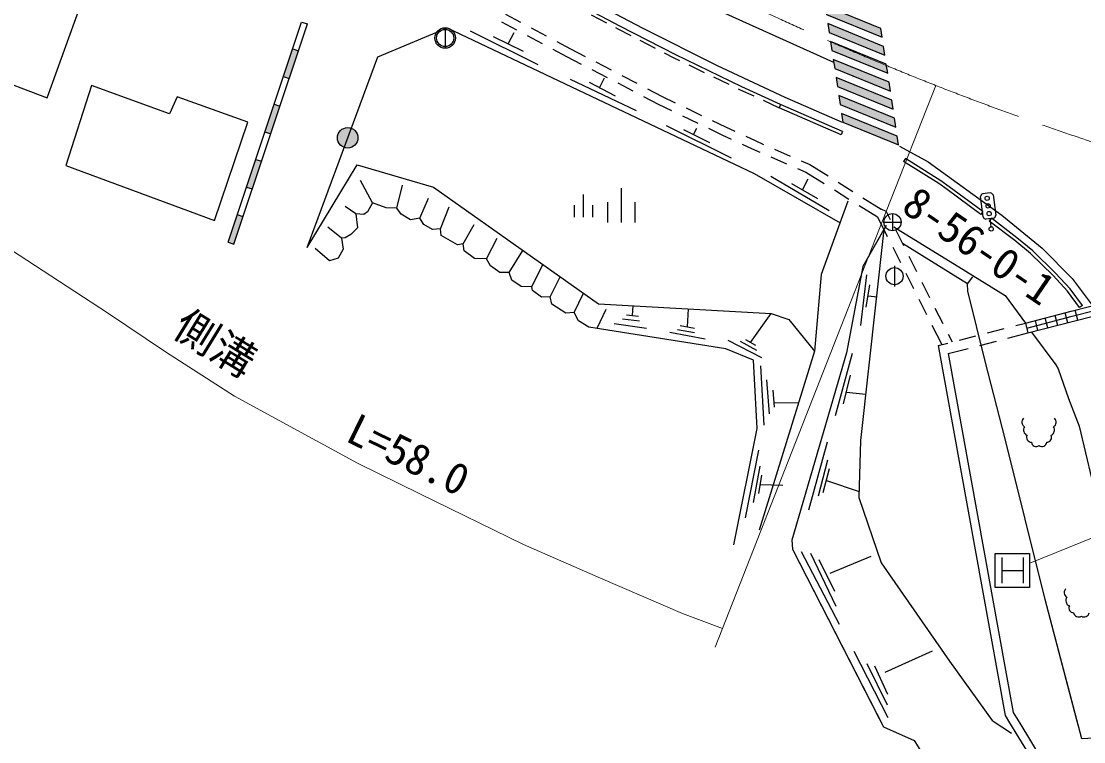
# Model space of a CAD drawing. Units: millimetres at full size, sheet at 1:1000; details may follow other scales. Extents: x 40000 to 680000, y 20000 to 380000.
# Drawn here: x 77971 to 140012, y 247822 to 289883 of the extents above; entities that cross this region are included whole.
import ezdxf
from ezdxf.enums import TextEntityAlignment as Align

# ---------------------------------------------------------------- set-up
doc = ezdxf.new("R2010")
doc.units = ezdxf.units.MM
doc.header["$LTSCALE"] = 1000
doc.linetypes.add('CHAIN', pattern=[18.5, 12, -1.5, 3.5, -1.5])
for name, color, linetype, lineweight in [('M-BGD', 7, 'Continuous', 25), ('M-BMK', 2, 'CHAIN', 13), ('M-BMK-SRVR', 3, 'Continuous', 25), ('M-STR-HTXT', 7, 'Continuous', 13), ('M-STR-STRC', 7, 'Continuous', 25)]:
    doc.layers.add(name, color=color, linetype=linetype, lineweight=lineweight)
doc.layers.add('M-BMK-HTXT', color=7, linetype='Continuous')
doc.styles.add('ＭＳ ゴシック', font='')
doc.styles.get('ＭＳ ゴシック').set_extended_font_data('MS Gothic')

msp = doc.modelspace()

# ---------------------------------------------------------------- hatches: boundary and pattern name
at = {"layer": 'M-BGD'}
for points in [[(94153, 288155), (93821, 288266), (93282, 286654), (93614, 286543)], [(93075, 284931), (92743, 285042), (92204, 283429), (92536, 283318)], [(96434, 283079, 1), (97634, 283079, 1)], [(91997, 281706), (91665, 281817), (91126, 280205), (91458, 280094)], [(90919, 278481), (90587, 278592), (90048, 276980), (90380, 276869)]]:
    msp.add_hatch(color=256, dxfattribs=at).paths.add_polyline_path(points)
at = {"layer": 'M-STR-STRC'}
for points in [[(124912, 290791), (124990, 290273), (128246, 288948), (128168, 289466)], [(125071, 289743), (125150, 289225), (128404, 287900), (128326, 288418)], [(125230, 288694), (125309, 288177), (128563, 286852), (128484, 287370)], [(125389, 287646), (125415, 287477), (125468, 287128), (128721, 285804), (128642, 286322)], [(125549, 286598), (125627, 286080), (128879, 284756), (128800, 285274)], [(125708, 285549), (125786, 285032), (129037, 283708), (128958, 284226)], [(125867, 284501), (125946, 283983), (129195, 282660), (129116, 283178)]]:
    msp.add_hatch(color=256, dxfattribs=at).paths.add_polyline_path(points)

# ---------------------------------------------------------------- linework, layer by layer
at = {"layer": 'M-BGD'}
for p, q in [((90048, 276980), (94345, 289835)), ((94345, 289835), (94677, 289724)), ((106008, 289858), (106891, 289388)), ((106247, 290297), (107130, 289828)), ((112163, 289771), (111278, 290235)), ((90380, 276869), (94677, 289724)), ((102725, 289507), (102725, 288307)), ((102725, 289407), (102725, 288407)), ((104177, 289326), (108129, 287352)), ((104177, 289326), (108129, 287352)), ((106404, 288569), (106759, 289231)), ((106404, 288569), (106759, 289231)), ((107748, 289499), (108631, 289030)), ((112826, 289423), (112695, 289492)), ((113583, 289033), (112826, 289423)), ((105531, 289002), (107277, 288136)), ((105531, 289002), (107277, 288136)), ((107509, 289060), (108392, 288590)), ((109249, 288701), (110049, 288276)), ((115006, 288301), (114117, 288759)), ((93821, 288266), (94153, 288155)), ((109010, 288262), (109817, 287833)), ((110049, 288276), (110902, 287832)), ((116102, 287737), (115540, 288027)), ((109817, 287833), (110674, 287387)), ((111523, 287509), (112410, 287047)), ((116433, 287577), (116102, 287737)), ((117872, 286879), (116973, 287315)), ((93282, 286654), (93614, 286543)), ((111295, 287064), (112182, 286602)), ((113031, 286724), (113918, 286262)), ((110017, 286508), (113874, 284669)), ((110017, 286508), (113874, 284669)), ((111140, 286319), (112642, 285521)), ((111140, 286319), (112642, 285521)), ((111739, 286001), (112020, 286575)), ((111739, 286001), (112020, 286575)), ((112803, 286279), (113690, 285817)), ((119312, 286182), (118412, 286618)), ((114311, 285494), (115168, 285048)), ((114539, 285939), (115392, 285495)), ((115392, 285495), (116161, 285124)), ((119966, 285865), (119852, 285920)), ((120760, 285501), (119966, 285865)), ((92743, 285042), (93075, 284931)), ((115168, 285048), (115942, 284674)), ((116791, 284820), (117692, 284385)), ((122215, 284835), (121306, 285251)), ((122298, 285017), (122219, 284834)), ((125840, 283258), (122219, 284834)), ((125920, 283441), (122298, 285017)), ((116573, 284370), (117473, 283936)), ((115624, 283799), (119427, 281906)), ((115624, 283799), (119427, 281906)), ((116639, 283567), (118165, 282804)), ((116639, 283567), (118165, 282804)), ((117221, 283276), (117428, 283636)), ((117221, 283276), (117428, 283636)), ((118104, 283632), (118878, 283258)), ((118322, 284081), (119091, 283710)), ((119091, 283710), (119639, 283458)), ((92204, 283429), (92536, 283318)), ((118878, 283258), (119430, 283004)), ((120275, 283166), (120822, 282914)), ((120822, 282914), (121319, 282697)), ((125920, 283441), (125840, 283258)), ((120066, 282712), (120617, 282458)), ((120617, 282458), (121099, 282247)), ((121960, 282416), (122876, 282015)), ((91665, 281817), (91997, 281706)), ((121741, 281967), (122657, 281566)), ((123517, 281735), (124014, 281518)), ((129595, 281874), (129488, 281705)), ((123298, 281285), (123780, 281074)), ((123780, 281074), (124855, 280404)), ((124014, 281518), (125082, 280852)), ((98478, 279283), (97774, 280581)), ((98478, 279283), (97774, 280581)), ((121747, 280835), (125137, 278843)), ((121747, 280835), (125137, 278843)), ((123593, 280046), (123915, 280693)), ((123593, 280046), (123915, 280693)), ((125677, 280482), (126525, 279953)), ((91126, 280205), (91458, 280094)), ((99904, 278970), (100241, 280312)), ((99904, 278970), (100241, 280312)), ((112995, 280130), (112995, 278130)), ((122952, 280419), (124469, 279536)), ((122952, 280419), (124469, 279536)), ((125449, 280034), (126298, 279506)), ((101242, 278390), (101743, 279552)), ((101242, 278390), (101743, 279552)), ((110809, 278444), (110809, 279772)), ((112195, 279330), (112195, 278130)), ((113795, 279330), (113795, 278130)), ((127120, 279583), (128188, 278918)), ((90587, 278592), (90919, 278481)), ((97514, 278649), (96892, 279066)), ((102446, 277772), (102967, 279042)), ((102446, 277772), (102967, 279042)), ((110276, 278444), (110276, 279141)), ((111342, 278444), (111342, 279141)), ((126892, 279136), (127968, 278466)), ((128484, 278775), (128188, 278918)), ((128484, 278775), (128715, 278317)), ((134116, 278771), (133997, 278610)), ((103783, 276887), (104425, 278011)), ((103783, 276887), (104425, 278011)), ((127968, 278466), (128542, 277326)), ((134619, 278380), (134497, 278221)), ((96672, 277220), (95872, 277862)), ((129030, 277692), (129480, 276798)), ((90048, 276980), (90380, 276869)), ((105135, 276014), (105761, 277224)), ((105135, 276014), (105761, 277224)), ((128857, 276701), (129307, 275808)), ((133231, 274555), (129425, 276907)), ((106471, 275215), (107263, 276504)), ((106471, 275215), (107263, 276504)), ((129794, 276173), (130244, 275280)), ((107792, 274371), (108420, 275686)), ((107792, 274371), (108420, 275686)), ((128962, 275599), (128962, 274399)), ((128962, 275499), (128962, 274499)), ((108855, 273803), (109434, 274969)), ((108855, 273803), (109434, 274969)), ((126997, 272126), (127355, 275081)), ((126997, 272126), (127355, 275081)), ((129621, 275183), (130071, 274290)), ((127315, 273201), (127525, 274504)), ((127315, 273201), (127525, 274504)), ((130559, 274655), (131009, 273762)), ((110257, 272872), (110796, 274006)), ((110257, 272872), (110796, 274006)), ((127420, 273853), (127941, 273793)), ((127420, 273853), (127941, 273793)), ((130386, 273665), (130836, 272772)), ((111593, 271958), (112118, 273075)), ((111593, 271958), (112118, 273075)), ((113662, 272709), (113693, 273272)), ((113662, 272709), (113693, 273272)), ((116869, 272045), (116927, 273095)), ((116869, 272045), (116927, 273095)), ((131324, 273137), (131774, 272244)), ((139663, 272427), (139512, 273013)), ((139931, 273286), (139770, 273167)), ((113073, 272519), (114066, 272389)), ((113073, 272519), (114066, 272389)), ((113315, 272751), (114010, 272667)), ((113315, 272751), (114010, 272667)), ((120555, 271137), (121764, 272829)), ((120555, 271137), (121764, 272829)), ((137337, 271832), (137187, 272414)), ((137919, 271981), (137768, 272564)), ((138500, 272129), (138349, 272714)), ((139081, 272278), (138930, 272864)), ((112591, 272232), (114474, 271972)), ((112591, 272232), (114474, 271972)), ((116294, 271897), (117277, 271721)), ((116294, 271897), (117277, 271721)), ((116452, 272129), (117287, 271962)), ((116452, 272129), (117287, 271962)), ((131151, 272146), (131725, 271006)), ((134394, 271694), (135362, 271944)), ((136040, 272119), (136606, 272265)), ((136606, 272265), (136756, 271684)), ((115840, 271730), (117908, 271341)), ((115840, 271730), (117908, 271341)), ((119234, 271258), (121191, 270257)), ((119234, 271258), (121191, 270257)), ((119957, 271211), (120903, 270674)), ((119957, 271211), (120903, 270674)), ((120263, 271304), (120847, 270970)), ((120263, 271304), (120847, 270970)), ((132089, 271618), (132320, 271160)), ((132748, 271270), (133716, 271520)), ((133942, 270958), (134910, 271208)), ((135588, 271383), (136756, 271684)), ((125508, 266862), (126518, 270509)), ((125508, 266862), (126518, 270509)), ((131503, 270949), (132070, 271095)), ((132096, 270482), (133264, 270784)), ((121357, 266294), (121148, 269759)), ((121357, 266294), (121148, 269759)), ((121660, 266956), (121508, 268945)), ((121660, 266956), (121508, 268945)), ((125978, 267551), (126398, 269230)), ((125978, 267551), (126398, 269230)), ((121962, 267363), (121881, 268340)), ((121962, 267363), (121881, 268340)), ((126150, 268238), (127288, 268107)), ((126150, 268238), (127288, 268107)), ((121940, 267628), (123364, 267606)), ((121940, 267628), (123364, 267606)), ((139115, 267852), (139751, 266236)), ((123959, 261366), (125050, 265322)), ((123959, 261366), (125050, 265322)), ((120261, 260896), (121033, 264846)), ((120261, 260896), (121033, 264846)), ((120719, 261798), (121125, 263917)), ((120719, 261798), (121125, 263917)), ((124521, 262186), (125061, 264277)), ((124521, 262186), (125061, 264277)), ((124803, 262377), (125174, 263771)), ((124803, 262377), (125174, 263771)), ((121033, 262308), (121217, 263381)), ((121033, 262308), (121217, 263381)), ((124988, 263074), (126891, 262423)), ((124988, 263074), (126891, 262423)), ((121125, 262845), (122434, 262792)), ((121125, 262845), (122434, 262792)), ((125755, 254663), (123539, 258908)), ((125755, 254663), (123539, 258908)), ((124061, 258837), (125543, 255734)), ((124061, 258837), (125543, 255734)), ((134845, 256820), (134845, 258820)), ((134845, 258820), (136845, 258820)), ((136845, 258820), (136845, 256820)), ((124541, 258470), (125458, 256609)), ((124541, 258470), (125458, 256609)), ((125204, 257667), (127604, 258654)), ((125204, 257667), (127604, 258654)), ((135220, 258570), (135220, 257070)), ((136470, 258570), (136470, 257070)), ((135220, 257820), (136470, 257820)), ((136845, 256820), (134845, 256820)), ((128425, 251889), (131182, 253133)), ((128425, 251889), (131182, 253133)), ((128590, 249210), (126608, 253095)), ((128590, 249210), (126608, 253095)), ((127345, 252384), (128539, 249972)), ((127345, 252384), (128539, 249972)), ((127790, 252257), (128552, 250606)), ((127790, 252257), (128552, 250606))]:
    msp.add_line(p, q, dxfattribs=at)
for points in [[(75552, 296493), (72501, 288053), (79493, 285415), (82425, 293575), (76924, 295609), (77148, 296290), (75767, 296828)], [(122298, 285017), (120051, 286046), (116192, 287916), (112918, 289601), (110736, 290745), (104323, 294348)], [(94662, 276680), (98786, 287806), (102837, 289505), (120761, 281004), (125780, 278117)], [(94662, 276680), (98786, 287806), (102837, 289505), (120761, 281004), (125780, 278117)], [(133997, 278610), (132045, 280063), (131556, 280402), (129488, 281705)], [(134116, 278771), (132162, 280226), (131666, 280569), (129595, 281874)], [(94662, 276680), (97577, 281500), (102036, 280199), (111678, 273383), (121764, 272829), (122799, 272469), (124296, 270623)], [(94662, 276680), (97577, 281500), (102036, 280199), (111678, 273383), (121764, 272829), (122799, 272469), (124296, 270623)], [(119581, 259310), (120937, 266112), (120736, 270102), (119104, 270754), (111117, 272034), (110504, 272402), (110257, 272872), (109770, 272839), (108954, 273366), (108855, 273803), (108344, 273778), (107825, 274165), (107792, 274371), (107171, 274391), (106619, 274770), (106471, 275215), (105910, 275207), (105374, 275602), (105135, 276014), (104443, 276039), (103833, 276483), (103783, 276887), (103451, 276833), (102495, 277385), (102446, 277772), (101984, 277731), (101481, 278019), (101242, 278390), (100706, 278299), (100154, 278620), (99904, 278970), (99286, 278995), (98478, 279283), (98190, 278764), (97967, 278607), (97514, 278649), (97604, 277829), (97224, 277434), (96878, 277236), (96672, 277220), (96771, 276577), (96482, 276058), (95979, 275902), (95130, 276610)], [(119581, 259310), (120937, 266112), (120736, 270102), (119104, 270754), (111117, 272034), (110504, 272402), (110257, 272872), (109770, 272839), (108954, 273366), (108855, 273803), (108344, 273778), (107825, 274165), (107792, 274371), (107171, 274391), (106619, 274770), (106471, 275215), (105910, 275207), (105374, 275602), (105135, 276014), (104443, 276039), (103833, 276483), (103783, 276887), (103451, 276833), (102495, 277385), (102446, 277772), (101984, 277731), (101481, 278019), (101242, 278390), (100706, 278299), (100154, 278620), (99904, 278970), (99286, 278995), (98478, 279283), (98190, 278764), (97967, 278607), (97514, 278649), (97604, 277829), (97224, 277434), (96878, 277236), (96672, 277220), (96771, 276577), (96482, 276058), (95979, 275902), (95130, 276610)], [(126239, 279380), (124682, 275095), (124296, 270623), (121063, 260164)], [(126239, 279380), (124682, 275095), (124296, 270623), (121063, 260164)], [(128481, 277958), (127109, 275570), (126168, 270529), (122959, 259591), (122997, 259063), (128325, 248687), (130106, 247889), (135496, 239309), (134022, 238113), (134853, 236773), (136493, 237160), (138815, 233883), (136953, 233146)], [(139770, 273167), (139058, 274128), (138227, 275034), (136906, 276326), (135984, 277083), (134497, 278221)], [(139931, 273286), (139212, 274255), (138371, 275173), (137040, 276475), (136109, 277240), (134619, 278380)], [(128344, 277719), (127109, 275570), (126168, 270529), (122959, 259591), (122997, 259063), (128075, 249173)], [(128344, 277719), (126979, 265411), (126881, 262078), (128192, 258258), (132166, 252523), (134658, 249071), (135801, 248318)], [(128931, 277887), (133133, 275303), (135420, 273873), (136606, 272265)], [(139684, 248799), (137765, 256121), (135418, 265500), (134270, 269967), (133249, 274119), (133231, 274555), (133538, 274962)], [(139751, 266236), (140861, 261567), (142311, 251021), (142699, 248141), (139897, 247988), (137765, 256121), (135418, 265500), (134270, 269967), (133249, 274119), (133231, 274555), (133538, 274962)], [(136606, 272265), (139270, 272951), (143023, 273905)], [(136681, 271974), (139344, 272661), (143015, 273593)], [(136756, 271684), (139418, 272370), (143007, 273282)], [(136957, 271730), (138386, 269828), (138512, 269583), (139115, 267852)], [(131503, 270949), (135414, 249356), (135677, 248929)], [(132096, 270482), (135889, 249538), (136276, 248909)], [(139751, 266236), (140861, 261567), (142311, 251021), (142623, 248705)], [(135677, 248929), (146058, 232039), (147495, 229238)], [(136276, 248909), (146363, 232211), (147806, 229397)]]:
    msp.add_lwpolyline(points, dxfattribs=at)
msp.add_lwpolyline([(82067, 286130), (80575, 281458), (89248, 278258), (91198, 283983), (87080, 285474), (86622, 284480)], close=True, dxfattribs=at)
for centre, radius in [((102725, 288907), 600), ((102725, 288907), 500), ((97034, 283079), 600), ((128962, 274999), 500)]:
    msp.add_circle(centre, radius, dxfattribs=at)
for centre, radius, start, end in [((136717, 266480), 316, 132.94543, 238.47576), ((136837, 266024), 341, 146.7295, 246.66898), ((137967, 266024), 341, 293.33102, 33.2705), ((138087, 266480), 316, 301.52424, 47.05457), ((136947, 265586), 275, 152.96914, 271.04163), ((137857, 265586), 275, 268.95837, 27.03086), ((137239, 265350), 290, 187.79699, 304.27803), ((137567, 265346), 287, 234.92625, 352.99873), ((139188, 256525), 316, 132.94543, 238.47576), ((139308, 256069), 341, 146.7295, 246.66898), ((139418, 255631), 275, 152.96914, 271.04163), ((139710, 255396), 290, 187.79699, 304.27803), ((140038, 255391), 287, 234.92625, 352.99873)]:
    msp.add_arc(centre, radius, start, end, dxfattribs=at)
at = {"layer": 'M-BMK'}
msp.add_arc((195088, 448288), 174222, 234.12753, 273.53353, dxfattribs=at)
at = {"layer": 'M-BMK-SRVR'}
for p, q in [((128842, 278656), (128842, 277656)), ((128342, 278156), (129342, 278156))]:
    msp.add_line(p, q, dxfattribs=at)
msp.add_circle((128842, 278156), 500, dxfattribs=at)
at = {"layer": 'M-STR-HTXT'}
for p, q in [((131375, 286133), (128484, 278775)), ((128484, 278775), (118493, 253349)), ((143868, 261105), (136873, 258241))]:
    msp.add_line(p, q, dxfattribs=at)
msp.add_lwpolyline([(67171, 283459), (68567, 282444), (76900, 276844), (83006, 272853), (86396, 270590), (90427, 267992), (97601, 264082), (101240, 262289), (107299, 259343), (111794, 257367), (116590, 255315), (118917, 254427)], dxfattribs=at)
at = {"layer": 'M-STR-STRC'}
for p, q in [((134556, 279874), (134109, 279815)), ((134136, 278457), (133980, 279647)), ((134724, 279745), (134880, 278555)), ((134751, 278387), (134305, 278328)), ((134528, 278357), (134589, 277886))]:
    msp.add_line(p, q, dxfattribs=at)
for points in [[(125422, 287474), (119121, 290315), (118703, 290531), (112564, 293664), (108382, 296000), (104761, 298266), (101449, 300997)], [(104765, 294693), (109430, 292038), (114263, 289485), (118605, 287296), (122559, 285443), (125901, 283988)], [(129255, 282598), (130918, 281680), (135226, 278563), (137583, 276643), (139326, 274860), (140494, 273307)]]:
    msp.add_lwpolyline(points, dxfattribs=at)
for points in [[(124990, 290273), (128246, 288948), (128168, 289466), (124912, 290791)], [(125150, 289225), (128404, 287900), (128326, 288418), (125071, 289743)], [(125309, 288177), (128563, 286852), (128484, 287370), (125230, 288694)], [(125468, 287128), (128721, 285804), (128642, 286322), (125389, 287646)], [(125627, 286080), (128879, 284756), (128800, 285274), (125549, 286598)], [(125786, 285032), (129037, 283708), (128958, 284226), (125708, 285549)], [(129195, 282660), (129116, 283178), (125867, 284501), (125946, 283983)]]:
    msp.add_lwpolyline(points, close=True, dxfattribs=at)
for centre in [(134372, 279547), (134430, 279101), (134489, 278655), (134606, 277762)]:
    msp.add_circle(centre, 125, dxfattribs=at)
for centre, radius, start, end in [((134202, 279611), 224, 114.25507, 170.69692), ((134503, 279631), 248, 27.17997, 77.77202), ((134329, 278534), 208, 201.78953, 263.16246), ((134667, 278585), 216, 293.0075, 351.94449)]:
    msp.add_arc(centre, radius, start, end, dxfattribs=at)

# ---------------------------------------------------------------- texts
at = {"layer": 'M-BMK-HTXT', "style": 'ＭＳ ゴシック'}
msp.add_text('8-56-0-1', height=1833, rotation=325.662, dxfattribs=at).set_placement((128969, 278382), align=Align.BOTTOM_LEFT)
at = {"layer": 'M-STR-HTXT', "style": 'ＭＳ ゴシック'}
for s, rotation, p in [('側溝', 328.392, (86411, 271157)), ('L=58.0', 333.874, (96581, 264918))]:
    msp.add_text(s, height=1833, rotation=rotation, dxfattribs=at).set_placement(p, align=Align.BOTTOM_LEFT)

doc.saveas('drawing.dxf')
